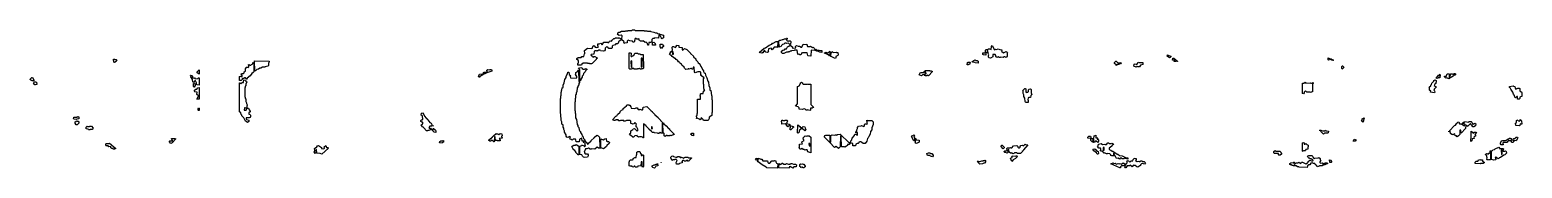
# Model space of a CAD drawing. Header units: millimetres. Extents: x 0 to 14907, y 0 to 722.
# Drawn here: x 7438 to 14907, y 0 to 691 of the extents above; entities that cross this region are included whole.
import ezdxf

# ---------------------------------------------------------------- set-up
doc = ezdxf.new("R2010")
doc.units = ezdxf.units.MM
doc.layers.add('K', color=7, linetype='Continuous')

msp = doc.modelspace()

# ---------------------------------------------------------------- linework, layer by layer
at = {"layer": 'K'}
for points in [[(10175.2, 547.5), (10182, 553.8), (10197.2, 553.8), (10201, 557.4), (10211.4, 558.3), (10213.3, 570.7), (10215.2, 572.5), (10213.3, 588.6), (10229.6, 600.2), (10246.7, 598.4), (10248.6, 600.2), (10254.3, 600.2), (10255.2, 606.4), (10260.1, 612.8), (10264.9, 610), (10267.8, 605.6), (10271.6, 605.6), (10273.5, 603.8), (10282.9, 605.6), (10283.8, 608.1), (10280, 609.9), (10281, 621.7), (10286.7, 621.7), (10296.3, 625.3), (10302, 616.4), (10311.5, 630.6), (10328.7, 630.6), (10330.6, 628.8), (10336.2, 628.8), (10340, 634.1), (10343.9, 636), (10349.6, 634.2), (10352.4, 640.4), (10360, 645.7), (10361, 648.4), (10364.8, 648.4), (10368.6, 652), (10378.2, 652), (10382, 650.2), (10383.9, 652), (10387.7, 652), (10394.5, 647.5), (10395.4, 644.9), (10401, 644.9), (10401.9, 661.7), (10397.2, 664.3), (10387.7, 662.5), (10379, 668.9), (10381, 670.7), (10381, 676.1), (10385.8, 680.6), (10391.5, 680.6), (10399.1, 684.2), (10418.2, 684.2), (10420.1, 685.9), (10431.5, 685.9), (10433.4, 687.7), (10450.5, 687.7), (10452.4, 691.3), (10465.9, 691.3), (10467.8, 687.7), (10511.6, 687.7), (10513.5, 685.9), (10526.8, 685.9), (10528.7, 684.2), (10543.9, 684.2), (10545.9, 682.4), (10561.1, 680.6), (10568.7, 677), (10578.3, 677), (10580.2, 673.4), (10590.7, 670.7), (10586.9, 665.3), (10584.9, 649.1), (10566.8, 651.8), (10563, 648.2), (10555.4, 648.2), (10553.5, 644.7), (10550.7, 643.8), (10550.7, 631.3), (10543.9, 628.6), (10535.4, 627.7), (10534.5, 614.3), (10531.4, 615.2), (10529.5, 622.4), (10522.9, 630.4), (10517.2, 628.6), (10507.7, 635.7), (10505.9, 634), (10492.4, 634), (10491.4, 638.5), (10487.6, 640.2), (10486.7, 648), (10484.9, 644.7), (10475.3, 644.7), (10473.4, 648.2), (10467.8, 648.2), (10462.1, 630.4), (10456.2, 630.4), (10454.3, 634), (10441, 635.7), (10433.4, 639.3), (10426.9, 634.9), (10427.8, 626.8), (10414.4, 625), (10412.4, 623.1), (10411.4, 627.8), (10413.3, 629.6), (10411.5, 633.1), (10401, 641.1), (10397.3, 641.1), (10391.6, 635.8), (10385, 633.1), (10385, 629.6), (10380.2, 621.5), (10370.6, 621.5), (10366.8, 616.1), (10355.4, 612.5), (10352.6, 609.9), (10352.6, 601), (10349.7, 598.2), (10336.2, 598.2), (10330.5, 605.4), (10324.9, 607.2), (10318.3, 599.2), (10318.3, 592.1), (10313.5, 585.8), (10309.6, 584), (10294.3, 585.7), (10292.4, 589.3), (10284.9, 589.3), (10283, 585.7), (10277.3, 585.7), (10275.3, 583.9), (10273.4, 585.7), (10265.9, 585.7), (10263.1, 583.1), (10261.1, 570.6), (10246.8, 567.9), (10245.9, 565.3), (10253.5, 560), (10258.2, 553.8), (10262, 557.4), (10265.8, 557.4), (10277.3, 552), (10278.3, 549.2), (10272.6, 545.6), (10272.6, 543.8), (10252.5, 523.3), (10248.7, 521.5), (10241, 521.5), (10239.1, 523.2), (10231.5, 523.2), (10229.6, 525), (10206.8, 525), (10200.2, 520.6), (10199.2, 514.3), (10181, 515.2), (10181, 522.5), (10184.8, 526.1), (10184.8, 538.5), (10175.2, 543.8), (10175.2, 547.5)], [(10561.1, 630.6), (10567.8, 622.5), (10569.8, 615.2), (10554.3, 615.2), (10554.3, 627.9), (10561.1, 630.6)], [(10590.5, 667.1), (10591.5, 669.9), (10609.7, 665.4), (10609.7, 651), (10603, 648.3), (10601, 644.5), (10600, 649.2), (10590.5, 667.1)], [(10605.9, 615.4), (10609.7, 613.6), (10609.7, 608.1), (10602.1, 602.7), (10599.2, 598.2), (10592.4, 606.3), (10592.4, 619), (10604.9, 619.9), (10605.9, 615.4)], [(10779, 274.3), (10779, 344), (10794.3, 344), (10794.3, 358.1), (10792.4, 359.9), (10792.4, 363.6), (10794.3, 365.4), (10794.3, 370.7), (10797.2, 373.4), (10808.6, 373.4), (10809.5, 385), (10817, 390.3), (10813.3, 392), (10813.3, 395.6), (10811.4, 397.4), (10811.4, 418.8), (10809.5, 420.6), (10809.5, 445.7), (10813.3, 451), (10801.9, 459.9), (10801, 462.5), (10796.2, 463.4), (10796.2, 479.5), (10793.4, 482.2), (10782, 482.2), (10768.6, 476.8), (10763.8, 481.3), (10762.9, 505.4), (10758.3, 504.5), (10757.3, 494.7), (10753.4, 494.7), (10749.6, 498.2), (10745.8, 498.2), (10738.2, 494.7), (10736.3, 496.5), (10732.5, 496.5), (10730.6, 494.7), (10721, 492.9), (10714.3, 499.2), (10712.4, 504.5), (10701, 515.3), (10699.1, 520.6), (10689.5, 526), (10687.6, 531.3), (10684.8, 532.2), (10679.1, 539.3), (10672.4, 543.8), (10669.6, 548.2), (10665.8, 548.2), (10653.4, 558.1), (10648.6, 564.3), (10644.8, 564.3), (10640, 568.9), (10643.8, 576), (10643.8, 581.4), (10652.4, 585.9), (10655.2, 590.3), (10653.3, 604.6), (10656.3, 607.4), (10660.1, 607.4), (10669.6, 603.8), (10674.3, 610), (10675.3, 614.5), (10686.9, 612.7), (10686.9, 605.6), (10702.1, 603.8), (10703.1, 592.1), (10705.8, 589.6), (10715.3, 598.5), (10726.8, 593.1), (10745, 574.3), (10745, 572.5), (10760.2, 560), (10760.2, 556.4), (10771.6, 545.7), (10771.6, 542.1), (10781.1, 531.4), (10783, 526.1), (10788.7, 522.5), (10792.6, 517.1), (10796.4, 508.2), (10802.1, 501.1), (10804, 493.9), (10809.7, 486.8), (10809.7, 483.2), (10813.5, 476.1), (10817.3, 474.3), (10819.2, 465.3), (10826.9, 451.1), (10830.7, 435), (10834.5, 429.6), (10836.4, 413.5), (10842.1, 401), (10842.1, 390.4), (10845.9, 388.6), (10849.7, 363.6), (10851.6, 361.8), (10851.6, 343.9), (10853.5, 342.1), (10853.5, 277.8), (10851.6, 276), (10851.6, 263.5), (10838.3, 254.5), (10838.3, 247.4), (10833.5, 237.5), (10809.6, 238.4), (10807.6, 243.8), (10799.1, 251.8), (10796.4, 249.2), (10796.4, 243.8), (10793.4, 241.1), (10789.6, 244.7), (10776.2, 250.1), (10775.2, 261.8), (10777.1, 263.6), (10777.1, 272.5), (10779, 274.3)], [(11119.1, 602), (11138.1, 614.5), (11151.5, 619.9), (11155.3, 625.2), (11159.1, 625.2), (11172.5, 632.4), (11181.2, 633.3), (11180.2, 603.5), (11178.2, 605.4), (11163, 605.4), (11153.4, 591), (11147.7, 600), (11134.5, 596.5), (11133.5, 585), (11135.5, 581.3), (11130.6, 578.6), (11121, 580.4), (11115.3, 587.5), (11113.5, 587.5), (11108.8, 581.3), (11107.8, 576.8), (11103.9, 576.8), (11102, 575), (11087.5, 577.7), (11113.4, 600.2), (11119.1, 602)], [(11191.5, 639.5), (11197.2, 639.5), (11204.8, 643.1), (11208.6, 643.1), (11214.4, 646.7), (11223.8, 646.7), (11225.8, 650.2), (11227.8, 650.2), (11228.8, 647.4), (11225, 640.3), (11229.7, 635.9), (11235.3, 634.2), (11237.2, 635.9), (11243, 635.9), (11245.9, 633.2), (11245, 617.9), (11241, 617.9), (11237.2, 623.3), (11233.4, 625), (11225.8, 623.2), (11223.9, 625), (11216.3, 625), (11212.5, 619.7), (11204.9, 617.9), (11200.2, 613.5), (11197.3, 607.1), (11191.6, 608.9), (11187.6, 605.3), (11186.7, 636.8), (11191.5, 639.5)], [(11303.9, 578.5), (11296.3, 566.1), (11292.5, 566.1), (11286.8, 569.7), (11281, 567.9), (11279.1, 589.3), (11265.9, 589.3), (11264, 587.5), (11250.6, 585.7), (11248.7, 584), (11243, 584), (11241.1, 582.2), (11235.4, 582.2), (11233.5, 580.4), (11225.8, 580.4), (11212.5, 573.2), (11204.8, 573.2), (11200, 577.8), (11200, 585), (11206.7, 589.5), (11214.3, 591.3), (11218.1, 596.7), (11225.8, 596.7), (11230.5, 606.5), (11237.2, 609.1), (11242.9, 614.5), (11257.4, 604.6), (11255.4, 602.8), (11256.4, 598.5), (11258.2, 600.2), (11271.4, 602), (11270.5, 608.2), (11275.3, 612.7), (11283, 609.2), (11290.6, 609.2), (11298.2, 605.6), (11301.9, 605.6), (11307.7, 619.9), (11324.8, 618.1), (11326.8, 620), (11330.7, 607.4), (11343.9, 607.4), (11345.8, 609.2), (11355.3, 603.8), (11359.2, 605.6), (11365.9, 597.5), (11368.7, 589.5), (11371.4, 590.4), (11372.4, 595.1), (11374.5, 591.3), (11384, 589.5), (11385.8, 587.8), (11387.7, 589.5), (11402.1, 588.6), (11401.1, 578.5), (11399.1, 580.4), (11391.5, 580.4), (11382, 584), (11376.3, 584), (11368.6, 587.5), (11347.8, 589.3), (11346.9, 559.8), (11334.3, 560.7), (11331.4, 563.5), (11328.6, 576.8), (11305.8, 576.8), (11303.9, 578.5)], [(12239.1, 551.8), (12236.2, 554.5), (12236.2, 563.5), (12238.1, 567.1), (12234.3, 572.4), (12233.3, 587.5), (12228.8, 586.7), (12228.8, 577.7), (12223.1, 575.9), (12222.1, 564.3), (12210.5, 566.1), (12207.6, 568.8), (12207.6, 576.1), (12216.3, 577), (12221, 579.7), (12221, 590.4), (12223.9, 593.1), (12231.5, 593.1), (12235.3, 596.7), (12241.1, 596.7), (12248.6, 593.1), (12251.4, 608.2), (12254.4, 612.8), (12265.9, 591.3), (12271.5, 594.9), (12275.3, 593.1), (12284.9, 596.7), (12292.5, 593.1), (12302.1, 591.3), (12303.1, 588.5), (12301.2, 585), (12311.5, 577), (12324.9, 582.4), (12329.7, 579.7), (12331.7, 576), (12329.7, 574.2), (12329.7, 559.9), (12324.9, 553.6), (12317.2, 557.2), (12313.5, 557.2), (12309.7, 553.6), (12296.3, 555.4), (12294.4, 553.6), (12288.6, 553.6), (12284.8, 557.2), (12277.2, 553.6), (12272.4, 559.9), (12272.4, 563.5), (12269.6, 567.9), (12258.3, 567.9), (12257.3, 556.3), (12246.8, 550), (12239.1, 551.8)], [(7859.1, 529.5), (7857.1, 544), (7862, 544.9), (7863.9, 543.1), (7869.7, 543.1), (7872.6, 540.3), (7870.7, 533.1), (7862, 528.6), (7859.1, 529.5)], [(8492.5, 459.2), (8494.4, 457.4), (8498.2, 457.4), (8501, 460), (8501, 463.5), (8495.2, 470.7), (8500.1, 473.4), (8507.7, 473.4), (8510.5, 476.1), (8510.5, 481.4), (8518.1, 485), (8518.1, 497.5), (8520, 499.3), (8520, 504.7), (8526.8, 505.6), (8528.7, 503.8), (8533.3, 506.4), (8533.3, 513.5), (8531.4, 517.2), (8536.3, 518.1), (8540.1, 514.5), (8543.9, 514.5), (8547.7, 518.1), (8554.3, 520.7), (8554.3, 524.2), (8552.4, 526), (8553.4, 528.9), (8558.3, 524.3), (8558.3, 481.4), (8556.4, 477.7), (8548.7, 472.4), (8541.1, 461.7), (8525.9, 449.2), (8523, 444.7), (8520, 445.6), (8517.2, 451.8), (8511.6, 451.8), (8509.7, 448.2), (8501.2, 447.4), (8501.2, 443.8), (8496.3, 437.5), (8487.6, 438.4), (8487.6, 458.2), (8492.5, 459.2)], [(8562.9, 535.9), (8636.4, 535), (8634.5, 526), (8632.6, 524.2), (8632.6, 513.5), (8629.7, 509), (8616.3, 507.2), (8614.4, 505.4), (8603, 505.4), (8593.5, 500), (8589.7, 500), (8582, 494.7), (8574.4, 492.9), (8566.8, 485.7), (8563.8, 486.7), (8562.9, 535.9)], [(10450.5, 557.4), (10452.4, 560.9), (10456.3, 560.9), (10461, 563.6), (10465.7, 575.2), (10481.1, 575.2), (10483, 571.7), (10492.5, 571.7), (10494.4, 568.1), (10507.8, 568.1), (10508.8, 499.2), (10505.9, 496.5), (10500.1, 496.5), (10498.2, 494.7), (10494.4, 494.7), (10488.7, 498.2), (10486.8, 496.5), (10479.2, 496.5), (10477.3, 494.7), (10462, 494.7), (10455.3, 499.2), (10454.4, 501.7), (10450.6, 496.5), (10446.8, 494.7), (10440.1, 495.6), (10438.1, 497.4), (10438.1, 576.1), (10443, 577), (10447.8, 574.3), (10447.8, 565.3), (10445.9, 563.5), (10446.9, 557.4), (10450.5, 557.4)], [(10445.9, 534.9), (10446.9, 505.6), (10451.4, 506.5), (10450.5, 535.7), (10445.9, 534.9)], [(10501.9, 550), (10497.3, 549.2), (10498.3, 505.6), (10502.9, 506.5), (10501.9, 550)], [(10654.5, 568.1), (10659, 569), (10658.1, 582.2), (10653.5, 581.3), (10654.5, 568.1)], [(11420.1, 573.2), (11413.1, 574.2), (11423.9, 580.6), (11431.5, 575.3), (11441.1, 584.3), (11442.1, 561.6), (11440, 561.6), (11437.2, 566.1), (11433.4, 566.1), (11420.1, 573.2)], [(11452.4, 580.6), (11454.4, 582.4), (11458.2, 578.8), (11473.5, 580.6), (11475.4, 578.8), (11482.1, 577.9), (11484, 567.1), (11482.1, 563.4), (11472.6, 558.1), (11472.6, 552.8), (11469.7, 548.2), (11464.8, 549.1), (11452.4, 557.2), (11447.6, 558.1), (11448.6, 580.6), (11452.4, 580.6)], [(12131.4, 527.9), (12134.3, 530.6), (12145, 529.7), (12140.2, 517.9), (12136.3, 517.9), (12134.4, 516.1), (12129.5, 517), (12131.4, 527.9)], [(12168.6, 528.6), (12155.3, 530.4), (12154.3, 533.2), (12168.7, 541.3), (12172.5, 537.7), (12180.1, 537.7), (12185, 535), (12184, 525), (12169.6, 525.9), (12168.6, 528.6)], [(12866.7, 522.4), (12866.7, 527.9), (12873.4, 534.2), (12875.4, 534.2), (12883, 527), (12892.5, 527), (12896.3, 528.8), (12899.3, 526), (12896.3, 521.5), (12892.5, 521.5), (12888.7, 517.9), (12883, 517.9), (12875.3, 512.5), (12874.3, 517), (12866.7, 522.4)], [(12964.8, 519.8), (12970.6, 521.7), (12978.2, 518.1), (12985.8, 530.6), (12987.8, 528.8), (13007.8, 527.9), (13007.8, 518.8), (12997.3, 514.3), (12991.6, 507.2), (12983.9, 507.2), (12980.1, 508.9), (12974.4, 505.4), (12963.8, 509.9), (12964.8, 519.8)], [(13129.5, 559.9), (13132.4, 566.3), (13138.2, 562.7), (13148.8, 560), (13148.8, 556.3), (13145.9, 553.6), (13142, 551.8), (13129.5, 559.9)], [(13165.7, 533.1), (13166.7, 539.3), (13156.2, 540.2), (13159.1, 550.2), (13163, 550.2), (13173.5, 542.1), (13173.5, 533.1), (13165.7, 533.1)], [(13179, 533.1), (13179, 536.8), (13180.2, 537.8), (13181.2, 533.1), (13179, 533.1)], [(13945.8, 542.9), (13938.2, 539.3), (13935.2, 542), (13935.2, 551.1), (13936.3, 552), (13942, 548.4), (13951.6, 546.7), (13955.4, 543.1), (13962.2, 540.3), (13959.2, 537.5), (13945.8, 542.9)], [(7442.9, 439.3), (7438, 443.9), (7448.6, 453.8), (7450.6, 453.8), (7457.3, 442.1), (7457.3, 436.6), (7449.6, 436.6), (7442.9, 439.3)], [(8244.1, 463.5), (8242.9, 462.4), (8242.9, 464.6), (8244.1, 463.5)], [(8272.4, 426), (8267.7, 435.7), (8263.9, 435.7), (8256.3, 428.6), (8253.3, 431.3), (8251.4, 443.8), (8243.8, 456.4), (8244.8, 462.7), (8248.7, 462.7), (8251.6, 460), (8251.6, 456.3), (8249.7, 454.6), (8250.6, 452), (8262.1, 452), (8265.9, 446.7), (8279.1, 448.4), (8282.9, 452), (8285.9, 451.1), (8285.9, 415.2), (8275.3, 416.1), (8272.4, 418.8), (8272.4, 426)], [(8276.2, 476), (8276.2, 481.4), (8285, 491.5), (8285.9, 470.5), (8276.2, 476)], [(9683.8, 458.1), (9688.6, 469.9), (9707.6, 471.6), (9708.6, 477.9), (9711.5, 480.6), (9726.7, 480.6), (9727.6, 484.9), (9725.7, 486.7), (9725.7, 490.4), (9730.6, 493.1), (9740.1, 491.3), (9742, 493.1), (9747.8, 493.1), (9750.7, 490.3), (9749.7, 484), (9724.9, 476.8), (9715.4, 471.5), (9711.6, 471.5), (9703.9, 464.3), (9700.1, 464.3), (9689.7, 456.3), (9688.7, 453.5), (9683.8, 458.1)], [(10213.3, 134.9), (10201.9, 134.9), (10201, 150), (10191.6, 146.5), (10188.8, 143.8), (10187.8, 132.2), (10172.4, 132.2), (10171.4, 142), (10168.6, 144.7), (10157.3, 144.7), (10151.5, 139.3), (10147.7, 142.9), (10141.9, 144.7), (10140.9, 147.5), (10144.7, 154.6), (10140.1, 158.9), (10136.3, 155.4), (10132.5, 155.4), (10130.6, 153.6), (10125.8, 154.5), (10121.9, 159.9), (10121.9, 167.1), (10114.3, 179.6), (10114.3, 186.7), (10110.5, 193.9), (10110.5, 199.2), (10106.7, 204.6), (10106.7, 217), (10102.9, 218.8), (10101, 222.4), (10101, 231.4), (10097.1, 238.5), (10095.2, 270.6), (10093.3, 272.4), (10093.3, 347.5), (10095.2, 349.3), (10095.2, 361.8), (10097.1, 363.6), (10097.1, 379.6), (10099, 381.4), (10099, 388.6), (10101, 390.4), (10102.9, 401.1), (10106.7, 402.9), (10106.7, 415.3), (10112.4, 426.1), (10116.2, 443.9), (10121.9, 452.8), (10121.9, 460), (10129.5, 470.7), (10131.4, 479.7), (10136.4, 480.6), (10137.3, 468.9), (10145, 461.8), (10143.1, 458.1), (10144, 452), (10172.4, 450.2), (10175.2, 452.9), (10175.2, 458.1), (10169.5, 468.9), (10171.4, 470.7), (10171.4, 477.9), (10181, 485), (10184, 489.7), (10185, 433.2), (10188.8, 431.4), (10188.8, 427.8), (10185, 422.4), (10185, 417.1), (10181.2, 409.9), (10181.2, 406.3), (10177.3, 401), (10175.4, 383.1), (10171.6, 374.2), (10171.6, 368.8), (10169.7, 367), (10169.7, 349.2), (10167.8, 347.4), (10167.8, 331.3), (10165.9, 329.5), (10165.9, 288.6), (10167.8, 286.8), (10167.8, 274.3), (10169.7, 272.5), (10169.7, 251), (10173.5, 243.9), (10177.3, 218.9), (10181.2, 213.6), (10181.2, 208.2), (10185, 202.8), (10186.9, 192.1), (10190.6, 185), (10194.5, 183.2), (10194.5, 177.8), (10200.2, 168.9), (10202.1, 161.8), (10207.8, 154.6), (10209.7, 147.5), (10215.4, 142.1), (10217.3, 135), (10222.1, 128.8), (10226.9, 126.1), (10226.9, 122.5), (10229.6, 119.9), (10234.3, 122.5), (10234.3, 124.3), (10247.6, 136.8), (10247.6, 138.6), (10262.9, 151.1), (10262.9, 152.9), (10275.3, 164.5), (10283, 160.9), (10289.7, 154.6), (10290.7, 103.8), (10295.2, 104.7), (10296.2, 146.7), (10307.7, 141.3), (10315.3, 146.7), (10323, 148.5), (10324, 135), (10326.8, 132.4), (10334.4, 132.4), (10339.3, 127.8), (10337.3, 122.4), (10325.9, 113.5), (10324, 108.1), (10309.6, 96.4), (10298.2, 101.8), (10294.4, 100), (10284.8, 100), (10277.3, 105.4), (10265.8, 94.7), (10248.7, 96.5), (10246.8, 94.7), (10242.9, 94.7), (10233.4, 100), (10225.8, 96.5), (10218.3, 96.5), (10215.4, 86.7), (10211.7, 83.2), (10213.5, 81.4), (10213.5, 76.1), (10218.2, 71.7), (10229.7, 71.7), (10232.6, 67.1), (10232.6, 61.7), (10229.7, 55.4), (10215.3, 52.7), (10208.6, 55.4), (10203.8, 59.9), (10201, 66.1), (10190.5, 68.8), (10190.5, 110), (10197.2, 110.9), (10199.1, 114.5), (10203, 114.5), (10212.6, 110.9), (10214.4, 107.4), (10215.3, 108.2), (10219, 113.5), (10217.1, 115.3), (10217.1, 124.2), (10209.5, 127.8), (10213.3, 134.9)], [(10227, 493.9), (10221.1, 490.2), (10217.3, 481.3), (10209.7, 472.4), (10207.8, 465.3), (10202.1, 459.9), (10202.1, 454.6), (10196.4, 445.6), (10194.5, 436.6), (10190.5, 436.6), (10190.5, 493.8), (10184.7, 495.6), (10189.6, 502), (10201.1, 503.8), (10202.1, 497.5), (10206.8, 494.9), (10214.4, 494.9), (10220.1, 498.5), (10227, 493.9)], [(11898.2, 478.8), (11913.4, 478.8), (11914.3, 483.2), (11921, 487.7), (11940.1, 487.7), (11942, 485.9), (11949.6, 485.9), (11956.5, 483.2), (11936.3, 460.7), (11930.6, 464.3), (11926.8, 460.7), (11921, 460.7), (11916.2, 463.5), (11915.3, 467.9), (11905.9, 466.1), (11900.1, 460.7), (11889.5, 467.1), (11893.4, 476.1), (11898.2, 478.8)], [(11922.9, 480.4), (11918.3, 479.5), (11919.2, 469.9), (11923.8, 470.7), (11922.9, 480.4)], [(14003.8, 497.4), (14003.8, 506.4), (14006.7, 510.9), (14008.7, 510.9), (14012.5, 505.6), (14015.5, 504.6), (14006.8, 494.6), (14003.8, 497.4)], [(14480, 456.4), (14485.7, 460), (14488.7, 464.6), (14490.6, 462.7), (14494.9, 463.5), (14489.4, 465.3), (14494.4, 469.9), (14497.4, 467.1), (14494.5, 451.8), (14486.8, 451.8), (14484.9, 448.2), (14474.1, 449.2), (14480, 452.9), (14480, 456.4)], [(14524.8, 450), (14518.1, 456.4), (14519.1, 459.2), (14527.6, 460), (14529.5, 468.9), (14532.4, 471.7), (14536.3, 471.7), (14538.2, 469.9), (14540.1, 471.7), (14541.2, 470.7), (14541.2, 451.1), (14545, 449.3), (14542, 446.4), (14537.2, 447.4), (14530.6, 451.8), (14524.8, 450)], [(14547.6, 471.7), (14557.3, 471.7), (14559.2, 469.9), (14562.9, 469.9), (14566.7, 473.4), (14570.6, 473.4), (14573.5, 470.7), (14573.5, 467), (14570.6, 464.3), (14566.8, 464.3), (14561.1, 459), (14553.5, 455.4), (14551.6, 451.8), (14546.7, 452.7), (14547.6, 471.7)], [(7457.1, 424.2), (7459, 426.1), (7459, 431.5), (7465.8, 432.4), (7467.8, 430.6), (7471.6, 430.6), (7472.6, 418.8), (7465.8, 416.1), (7462.9, 417), (7457.1, 424.2)], [(8257.1, 422.5), (8260.1, 423.5), (8265, 420.7), (8265, 413.5), (8261.1, 404.5), (8259.1, 404.5), (8257.1, 408.1), (8257.1, 422.5)], [(8281.9, 361.7), (8274.3, 368.8), (8276.2, 379.5), (8263.9, 382.2), (8260.9, 384.9), (8269.6, 394.9), (8273.4, 394.9), (8279.1, 402), (8285, 403.8), (8285.9, 345.6), (8274.2, 345.6), (8281.9, 360), (8281.9, 361.7)], [(8499, 261.7), (8499, 265.3), (8495.2, 268.8), (8493.3, 276), (8487.6, 281.3), (8487.6, 426.1), (8488.7, 427), (8494.4, 423.5), (8502, 430.6), (8503.9, 428.8), (8507.6, 428.8), (8509.5, 441.3), (8517.3, 439.5), (8518.3, 435), (8524, 431.4), (8518.3, 420.6), (8518.3, 411.7), (8516.4, 409.9), (8516.4, 402.8), (8514.5, 401), (8514.5, 356.4), (8516.4, 354.6), (8516.4, 347.5), (8518.3, 345.7), (8518.3, 333.2), (8522.1, 326), (8522.1, 322.5), (8525.9, 317.1), (8525.9, 313.5), (8524, 311.7), (8524, 300.9), (8517.2, 300), (8515.3, 301.8), (8511.6, 301.8), (8510.7, 290.4), (8521, 289.5), (8523.8, 297.5), (8526.7, 300.2), (8532.6, 300.2), (8535.4, 292.1), (8541.2, 285), (8541.2, 281.3), (8533.5, 276), (8533.5, 269), (8540.1, 268.1), (8543.1, 265.4), (8543.1, 258.1), (8540.2, 253.6), (8536.3, 251.8), (8520.2, 250.9), (8520.2, 245.7), (8523, 243.1), (8533.5, 240.4), (8533.5, 233.1), (8526.8, 228.6), (8518.1, 234.9), (8508.6, 251), (8499, 261.7)], [(11307.8, 294.7), (11305.8, 292.9), (11288.6, 294.7), (11287.6, 301), (11282.9, 307.2), (11270.4, 309.9), (11280, 320.7), (11280, 408.2), (11284.8, 409.2), (11287.6, 411.8), (11295.2, 422.5), (11295.2, 426.1), (11300.1, 430.6), (11305, 426.1), (11305, 422.5), (11307.8, 419.9), (11330.6, 419.9), (11332.5, 418.1), (11334.3, 419.9), (11346.9, 419), (11346.9, 318.9), (11362.2, 302.7), (11355.4, 301.8), (11353.5, 300), (11345.9, 300), (11345, 290.3), (11342, 287.5), (11330.6, 291.1), (11328.7, 289.3), (11322.9, 289.3), (11317.2, 296.4), (11307.8, 294.7)], [(12419.1, 333.1), (12417.1, 349.2), (12413.3, 358.1), (12413.3, 367.1), (12409.5, 372.4), (12409.5, 384.9), (12407.6, 388.5), (12418.2, 398.4), (12420.1, 398.4), (12423.1, 395.7), (12423.1, 379.7), (12425.8, 378.8), (12427.7, 380.6), (12433.4, 380.6), (12436.2, 383.2), (12436.2, 392.1), (12439.1, 394.9), (12446.8, 396.7), (12449.7, 393.9), (12449.7, 376), (12453.6, 368.9), (12447.8, 363.5), (12446.9, 353.6), (12437.3, 353.6), (12434.5, 351), (12432.6, 342.1), (12434.5, 340.4), (12434.5, 327.7), (12424.8, 327.7), (12421, 329.5), (12419.1, 333.1)], [(13807.6, 372.4), (13807.6, 424.3), (13814.3, 425.2), (13820.1, 430.6), (13824, 425.2), (13846.8, 427), (13848.7, 425.2), (13852.5, 425.2), (13860.2, 428.8), (13861.2, 422.4), (13857.3, 420.6), (13857.3, 381.3), (13850.6, 380.4), (13848.7, 378.6), (13846.7, 380.4), (13829.6, 380.4), (13822, 385.7), (13815.4, 379.5), (13815.4, 376), (13812.5, 371.4), (13807.6, 372.4)], [(14443.8, 390.3), (14443.8, 397.4), (14441.9, 401), (14443.8, 402.9), (14443.8, 406.4), (14449.5, 411.8), (14449.5, 415.4), (14453.3, 418.9), (14455.3, 424.3), (14464.8, 435), (14464.8, 438.6), (14471.5, 441.3), (14476.4, 438.6), (14476.4, 429.5), (14474.5, 427.8), (14474.5, 422.4), (14470.6, 420.6), (14466.9, 413.6), (14476.4, 406.4), (14476.4, 404.5), (14466.9, 395.6), (14466.9, 392), (14465, 390.3), (14468.8, 386.8), (14470.7, 379.6), (14467.8, 376.8), (14447.6, 379.5), (14449.5, 384.9), (14443.8, 390.3)], [(14881.1, 358.9), (14873.4, 351.8), (14870.5, 354.5), (14868.6, 363.5), (14862.9, 370.6), (14861, 379.6), (14849.5, 395.6), (14847.6, 400.9), (14843.8, 402.7), (14842.8, 407.4), (14862, 411), (14864, 409.2), (14870.7, 408.3), (14872.6, 399.3), (14875.4, 394.9), (14884.8, 400.2), (14892.5, 400.2), (14895.4, 397.5), (14895.4, 386.8), (14906.9, 377.8), (14905, 376), (14905, 358.1), (14898.2, 357.2), (14895.4, 354.5), (14895.4, 347.4), (14892.5, 344.7), (14883.8, 345.6), (14883.8, 358.1), (14881.1, 358.9)], [(8280, 297.5), (8282.9, 302.1), (8285.9, 299.3), (8285.9, 288.4), (8282, 288.4), (8280, 290.3), (8280, 297.5)], [(10458.1, 196.6), (10463.9, 198.5), (10477.2, 184.2), (10481.9, 192.1), (10476.2, 204.5), (10472.4, 206.3), (10472.4, 217.1), (10474.3, 220.6), (10468.6, 224.2), (10465.8, 228.5), (10460.2, 221.5), (10454.4, 219.7), (10452.4, 221.5), (10445.7, 222.4), (10445.7, 234.9), (10442.9, 237.5), (10423.9, 237.5), (10414.4, 233.9), (10410.5, 237.5), (10393.5, 237.5), (10391.6, 235.7), (10385.8, 235.7), (10382, 241.1), (10370.6, 241.1), (10368.7, 237.5), (10359.1, 237.5), (10357.2, 241.1), (10354.2, 242), (10370.5, 259.1), (10375.3, 261.8), (10379.1, 268.9), (10392.4, 279.6), (10392.4, 283.2), (10399.1, 289.5), (10407.6, 293.9), (10407.6, 297.5), (10424.8, 311.8), (10425.7, 316.3), (10435.4, 316.3), (10437.3, 314.5), (10441.1, 314.5), (10445.9, 306.4), (10446.9, 300.2), (10465.8, 298.4), (10473.4, 302), (10477.3, 302), (10483, 293.1), (10490.5, 293.1), (10492.5, 294.9), (10500.1, 291.3), (10503.9, 291.3), (10506.7, 293.9), (10507.6, 305.6), (10526.8, 307.4), (10547.8, 285.9), (10552.6, 283.2), (10552.6, 281.4), (10565.9, 268.9), (10565.9, 267.1), (10581.2, 254.6), (10581.2, 252.9), (10594.5, 240.4), (10594.5, 238.6), (10606.8, 227), (10609.7, 226.1), (10611.6, 220.7), (10623, 211.8), (10634.4, 197.5), (10640.2, 195.7), (10640.2, 193.9), (10665.1, 168.8), (10660.2, 167.9), (10658.3, 164.3), (10652.5, 164.3), (10646.8, 160.7), (10644.8, 162.5), (10641.1, 162.5), (10639.2, 160.7), (10629.6, 160.7), (10627.7, 162.5), (10623.9, 162.5), (10618.2, 158.9), (10613.3, 161.7), (10613.3, 172.4), (10610.5, 175), (10597.2, 175), (10593.4, 178.6), (10585.8, 173.2), (10582, 173.2), (10580.1, 175), (10564.8, 176.8), (10562.9, 178.6), (10553.4, 178.6), (10549.6, 184), (10547.7, 184), (10537.1, 193.8), (10537.1, 195.6), (10521.9, 209.9), (10521.9, 211.7), (10509.7, 221.4), (10508.8, 150.9), (10506.7, 150.9), (10503.8, 155.4), (10500.1, 157.2), (10488.7, 157.2), (10484.9, 155.4), (10478.1, 159.9), (10477.2, 162.5), (10465.9, 160.7), (10460.1, 155.4), (10456.3, 155.4), (10443.8, 165.2), (10440, 170.7), (10445.7, 176.1), (10445.7, 186.8), (10456.2, 193.1), (10458.1, 196.6)], [(7658.1, 255.6), (7675.3, 255.6), (7677.2, 257.4), (7681.1, 257.4), (7684, 254.6), (7683, 246.5), (7673.5, 244.7), (7671.6, 242.9), (7660.1, 244.7), (7657.1, 247.4), (7658.1, 255.6)], [(7664.8, 231.4), (7673.5, 236), (7675.4, 234.2), (7679.2, 234.2), (7684, 229.6), (7684, 224.2), (7676.4, 218.8), (7675.4, 216.1), (7670.5, 217), (7664.8, 224.2), (7664.8, 231.4)], [(9409.5, 201), (9409.5, 202.8), (9403.8, 206.3), (9396.1, 217.1), (9402.9, 219.9), (9405.7, 224.3), (9405.7, 227.8), (9402.9, 230.4), (9399.1, 230.4), (9394.3, 233.1), (9394.3, 238.6), (9397.2, 241.3), (9401, 241.3), (9405.7, 243.9), (9403.8, 261.7), (9399.1, 262.5), (9396.2, 265.3), (9398.1, 274.3), (9403, 277), (9409.7, 268.9), (9413.5, 260), (9422.1, 250.2), (9425, 249.3), (9425, 245.7), (9430.6, 242.2), (9440.2, 227.9), (9445.9, 224.3), (9449.7, 218.9), (9449.7, 209.9), (9439.2, 209), (9434.5, 202.8), (9437.3, 200.2), (9443, 200.2), (9446.8, 194.9), (9449.7, 194), (9449.7, 192), (9446.7, 191.1), (9444.8, 192.9), (9435.4, 187.5), (9429.7, 187.5), (9427.8, 185.7), (9422.9, 186.6), (9409.5, 201)], [(10607.6, 177.9), (10606.7, 225), (10602.1, 224.2), (10603.1, 177), (10607.6, 177.9)], [(10775.5, 249.2), (10774.3, 248.1), (10774.3, 250.4), (10775.5, 249.2)], [(11201, 239.5), (11204.9, 239.5), (11206.8, 237.7), (11216.3, 237.7), (11218.2, 239.5), (11227.8, 239.5), (11230.7, 236.8), (11225, 222.5), (11239.2, 219.9), (11244, 217.2), (11244, 215.3), (11239.2, 210.8), (11231.5, 207.1), (11222.9, 218.8), (11218.2, 221.5), (11201.9, 220.6), (11201.9, 229.5), (11200, 231.3), (11201, 239.5)], [(11473.5, 166.3), (11475.4, 164.5), (11481, 168.1), (11494.4, 169.9), (11538.2, 127), (11540.1, 127), (11546.7, 133.2), (11546.7, 136.8), (11552.4, 142.1), (11554.3, 149.3), (11565.7, 163.6), (11565.7, 167.1), (11568.6, 169.9), (11572.5, 169.9), (11576.3, 166.3), (11581, 165.4), (11581, 177.7), (11574.4, 178.6), (11572.4, 176.7), (11571.4, 179.6), (11577.1, 186.8), (11577.1, 192.1), (11581, 197.5), (11581, 202.8), (11585.8, 209.2), (11599.1, 210.9), (11601, 212.7), (11612.4, 207.4), (11615.2, 211.8), (11615.2, 218.9), (11618.2, 221.7), (11622, 221.7), (11623.9, 219.9), (11630.4, 220.7), (11628.6, 224.2), (11628.6, 233.1), (11626.7, 234.9), (11627.7, 239.6), (11629.7, 237.7), (11652.5, 237.7), (11659.2, 231.4), (11659.2, 218.9), (11651.6, 201), (11651.6, 192.1), (11645.9, 183.1), (11644, 170.6), (11636.4, 158.1), (11634.5, 151), (11630.7, 147.4), (11626.9, 134.9), (11618.2, 123.2), (11608.6, 123.2), (11601.9, 127.7), (11599.1, 132.2), (11591.6, 132.2), (11586.9, 129.5), (11586.9, 126), (11583.9, 123.2), (11578.2, 123.2), (11571.6, 120.6), (11570.7, 110.7), (11557.2, 110.7), (11556.2, 122.4), (11549.6, 125), (11544, 125), (11538.2, 117.9), (11530.7, 117.9), (11529.7, 113.5), (11524.9, 109), (11517.2, 105.4), (11515.3, 107.2), (11500, 107.2), (11499, 159.9), (11494.5, 160.7), (11493.5, 106.3), (11484.9, 98.2), (11473.4, 108.9), (11465.8, 103.6), (11441.8, 127.9), (11447.6, 129.7), (11447.6, 161.8), (11450.5, 164.5), (11454.4, 166.3), (11467.7, 164.5), (11469.6, 166.3), (11473.5, 166.3)], [(14102.8, 234.9), (14106.7, 240.3), (14106.7, 245.7), (14115.4, 252.1), (14116.4, 249.2), (14112.6, 240.3), (14112.6, 234.9), (14110.7, 233.1), (14110.7, 229.4), (14102.8, 234.9)], [(14561.1, 166.1), (14559.1, 167.9), (14555.3, 167.9), (14547.6, 173.3), (14546.7, 184.9), (14542.8, 186.7), (14568.6, 212.7), (14573.4, 215.4), (14576.2, 219.9), (14579, 220.7), (14579, 224.3), (14582.9, 226.1), (14585.8, 230.6), (14590.7, 231.5), (14593.5, 220), (14595.3, 221.7), (14603, 221.7), (14609.7, 217.2), (14614.4, 211), (14622.8, 217.1), (14614.4, 221.5), (14610.5, 221.5), (14609.5, 226), (14612.4, 230.6), (14618.2, 230.6), (14620.1, 232.4), (14639.1, 230.6), (14641, 232.4), (14652.5, 232.4), (14655.4, 229.6), (14656.4, 221.7), (14660.1, 221.7), (14662, 219.9), (14669.6, 225.3), (14674.5, 220.7), (14672.6, 211.7), (14665.8, 207.2), (14660.1, 207.2), (14654.3, 214.3), (14651.5, 215.2), (14648.6, 221.5), (14646.8, 221.5), (14639.2, 212.5), (14636.4, 211.7), (14635.4, 208.9), (14629.6, 212.5), (14625.9, 212.5), (14625, 206.3), (14623.1, 204.5), (14623.1, 197.4), (14601, 174.9), (14600, 190.2), (14594.5, 190.2), (14594.5, 168.8), (14587.8, 160.8), (14582, 157.1), (14578.2, 160.7), (14571.4, 161.6), (14570.5, 171.4), (14564.9, 169.7), (14561.1, 166.1)], [(14878.1, 238.6), (14881, 241.3), (14892.5, 234.2), (14895.2, 236.8), (14896.2, 243.2), (14900.2, 237.7), (14903, 236.8), (14905, 220.6), (14900.1, 219.7), (14896.4, 221.4), (14895.4, 213.5), (14892.5, 210.7), (14875.2, 212.5), (14874.3, 224.3), (14878.1, 227.9), (14878.1, 238.6)], [(7721, 196.5), (7718.1, 199.2), (7720, 204.6), (7724.9, 209.2), (7726.8, 207.4), (7736.3, 207.4), (7738.2, 209.2), (7745.9, 209.2), (7754.5, 199.2), (7749.7, 192.9), (7740.1, 192.9), (7738.2, 191.1), (7731.5, 192), (7730.5, 194.7), (7721, 196.5)], [(9455.2, 186.7), (9456.2, 198.5), (9459.2, 197.5), (9460.2, 193.1), (9465.9, 193.1), (9470.7, 186.8), (9469.7, 178.6), (9461, 179.5), (9455.2, 186.7)], [(9457.4, 211.7), (9456.2, 210.6), (9456.2, 212.9), (9457.4, 211.7)], [(9751.5, 139.3), (9743.9, 134), (9740.1, 134), (9735.2, 138.5), (9735.2, 142.2), (9738.1, 143.1), (9751.5, 155.6), (9753.4, 155.6), (9757.2, 160.9), (9759.1, 160.9), (9772.5, 173.5), (9774.4, 171.7), (9780.1, 171.7), (9785.8, 168.1), (9790.5, 170.7), (9791.5, 173.5), (9801.1, 171.6), (9802.1, 161.7), (9798.3, 159.9), (9798.3, 156.4), (9802.1, 152.9), (9802.1, 149.1), (9786.9, 147.4), (9789.7, 143.1), (9792.6, 142.2), (9792.6, 136.6), (9778.2, 135.7), (9776.3, 137.5), (9772.5, 137.5), (9768.6, 135.7), (9767.6, 156.3), (9763.1, 157.2), (9762.1, 131.3), (9760.1, 131.3), (9751.5, 139.3)], [(10549.7, 196.7), (10554.3, 197.5), (10553.3, 207.2), (10548.8, 206.3), (10549.7, 196.7)], [(10753.4, 162.5), (10749.6, 167.9), (10746.6, 168.8), (10747.6, 173.4), (10751.5, 175.2), (10760.2, 174.3), (10760.2, 161.6), (10753.4, 162.5)], [(11261.2, 204.6), (11255.4, 201), (11255.4, 199.2), (11246.8, 191.1), (11243.8, 192), (11243.8, 201.1), (11245.7, 202.9), (11245.7, 208.2), (11248.6, 211), (11258.2, 207.4), (11261.2, 204.6)], [(11318.3, 199.3), (11322.1, 193.9), (11317.3, 185.7), (11303.9, 198.2), (11302, 198.2), (11287.8, 188.5), (11287.8, 179.5), (11283, 175), (11280, 175.9), (11281, 216.4), (11291.6, 208.2), (11294.4, 203.8), (11303.9, 203.8), (11307.7, 207.4), (11316.4, 206.5), (11318.3, 199.3)], [(11287.6, 104.6), (11289.5, 106.4), (11290.5, 119.9), (11304.7, 120.8), (11301, 127.8), (11301, 131.4), (11314.2, 138.6), (11310.5, 143.8), (11308.6, 151.1), (11319.1, 161), (11326.7, 159.2), (11328.6, 160.9), (11338.2, 160.9), (11346.9, 154.6), (11346.9, 75.9), (11331.4, 81.3), (11328.6, 91.1), (11321.1, 91.1), (11317.2, 89.3), (11311.5, 92.9), (11307.7, 92.9), (11302, 98.2), (11296.3, 94.7), (11292.4, 94.7), (11287.6, 104.6)], [(11418.1, 162.7), (11422, 164.5), (11442.1, 165.4), (11442.1, 129.5), (11440.1, 129.5), (11413.3, 156.4), (11418.1, 162.7)], [(11852.4, 160.9), (11858.1, 162.7), (11862, 166.3), (11866.9, 161.7), (11863.1, 156.4), (11865, 152.8), (11865, 136.6), (11862.9, 136.6), (11851.4, 158.2), (11852.4, 160.9)], [(11870.5, 129.6), (11871.5, 150.6), (11871.5, 150.6), (11873.5, 141.3), (11889.7, 140.4), (11889.7, 129.5), (11875.3, 123.2), (11870.5, 124.1), (11868.5, 127.8), (11870.5, 129.6)], [(12738.2, 159.2), (12745.9, 159.2), (12748.8, 156.4), (12747.8, 148.2), (12733.3, 149.1), (12733.3, 154.6), (12738.2, 159.2)], [(12763.8, 145.6), (12758.3, 145.6), (12757.3, 130.3), (12748.6, 138.5), (12748.6, 147.5), (12762.9, 148.4), (12765.7, 161.8), (12772.6, 164.6), (12773.5, 151.1), (12783.2, 151.1), (12779.3, 145.7), (12786.9, 142.2), (12786.9, 135), (12788.8, 133.2), (12783.9, 128.6), (12774.4, 134), (12770.6, 134), (12768.7, 130.4), (12764.9, 128.6), (12759.8, 129.6), (12763.8, 131.4), (12763.8, 145.6)], [(13899.1, 183.1), (13898.1, 185.8), (13893.3, 188.5), (13894.3, 189.5), (13900.1, 189.5), (13907.7, 185.9), (13921, 185.9), (13922.9, 189.6), (13926.8, 185.9), (13937.4, 185), (13936.4, 176.8), (13932.5, 175), (13917.3, 175), (13913.4, 169.6), (13899.1, 183.1)], [(14540, 184.3), (14541.2, 183.2), (14540, 182), (14540, 184.3)], [(14662, 175.3), (14666.7, 177.9), (14667.6, 180.6), (14675.4, 180.6), (14678.3, 177.8), (14670.7, 168.9), (14674.5, 161.7), (14665, 154.6), (14666.9, 147.4), (14656.4, 146.5), (14655.4, 136.7), (14650.5, 133.9), (14649.5, 145.7), (14651.4, 147.5), (14651.4, 183.2), (14652.5, 184.2), (14658.3, 180.6), (14662, 175.3)], [(14808.7, 136), (14810.5, 137.7), (14825.8, 137.7), (14833.4, 144.9), (14837.2, 144.9), (14842.9, 150.2), (14846.8, 150.2), (14851.6, 147.5), (14852.6, 141.3), (14861.9, 141.3), (14862.9, 147.5), (14871.5, 148.4), (14874.3, 151.1), (14875.3, 155.6), (14883, 155.6), (14885.9, 151), (14877.3, 135.7), (14869.7, 137.5), (14867.8, 135.7), (14864, 135.7), (14863, 131.3), (14860.1, 128.6), (14856.2, 128.6), (14850.5, 135.7), (14837.3, 135.7), (14829.7, 128.6), (14825.8, 128.6), (14823.9, 130.3), (14822, 128.6), (14812.5, 128.6), (14809.7, 124.2), (14811.7, 117), (14802, 117), (14796.2, 124.2), (14800, 127.9), (14801.9, 135), (14806.8, 137.8), (14808.7, 136)], [(7848.6, 98.2), (7843.8, 101), (7842.9, 108.9), (7833.4, 107.2), (7829.6, 110.7), (7820, 110.7), (7817.1, 115.3), (7819, 117.1), (7819, 120.7), (7822, 123.4), (7833.4, 123.4), (7837.3, 125.2), (7868.9, 97.4), (7862, 94.7), (7855.3, 95.6), (7854.3, 98.2), (7848.6, 98.2)], [(8154.2, 136.8), (8148.6, 143.8), (8147.6, 148.4), (8163, 148.4), (8167.9, 145.7), (8149.7, 126.8), (8143.9, 123.2), (8135.2, 133.2), (8138.2, 135.9), (8154.2, 136.8)], [(8873.3, 92.9), (8868.8, 92), (8868.8, 74.2), (8865.8, 73.2), (8860.9, 81.4), (8864.8, 88.5), (8862.8, 97.5), (8874.3, 106.4), (8877.2, 110.9), (8883, 112.7), (8897.3, 102.9), (8898.3, 98.4), (8909.6, 96.7), (8912.4, 99.3), (8910.5, 106.4), (8919.2, 112.8), (8923, 103.8), (8928.7, 103.8), (8933.6, 99.2), (8900.1, 69.7), (8890.6, 73.2), (8874.3, 74.1), (8873.3, 92.9)], [(9489.5, 133.2), (9494.4, 135.9), (9503.9, 135.9), (9505.8, 137.7), (9510.8, 136.8), (9508.8, 134.9), (9508.8, 129.5), (9504, 128.6), (9502.1, 125), (9487.6, 125.9), (9489.5, 133.2)], [(10181, 68.8), (10171.4, 77.8), (10171.4, 81.3), (10165.7, 88.4), (10160, 92), (10156.2, 97.4), (10150.5, 108.2), (10151.5, 110.9), (10155.3, 110.9), (10161, 114.5), (10166.7, 114.5), (10172.5, 118.1), (10185, 110), (10185, 67), (10181, 67), (10181, 68.8)], [(10476.2, 79.7), (10481, 82.4), (10490.7, 82.4), (10493.5, 72.5), (10497.3, 70.7), (10498.3, 62.7), (10502.9, 63.6), (10503.8, 68.1), (10508.8, 65.4), (10508.8, 9.9), (10505.9, 5.4), (10502.9, 6.3), (10502.9, 31.3), (10498.3, 32.2), (10496.4, 10.8), (10481.1, 9), (10479.2, 5.4), (10467.7, 5.4), (10465.8, 9), (10462.1, 9), (10460.2, 5.4), (10453.4, 6.3), (10452.4, 9), (10442.9, 9), (10438.1, 11.7), (10438.1, 31.4), (10440, 33.2), (10440, 36.8), (10444.8, 41.3), (10454.3, 41.3), (10457.1, 43.9), (10457.1, 47.5), (10461, 49.3), (10461.9, 52), (10465.8, 53.8), (10473.3, 53.8), (10474.3, 67.1), (10476.2, 68.9), (10476.2, 79.7)], [(11342.9, 111.8), (11341.9, 123.2), (11337.3, 122.4), (11338.3, 111), (11342.9, 111.8)], [(11936.3, 77), (11942, 77), (11945.9, 73.4), (11951.6, 73.4), (11958.3, 65.3), (11958.3, 61.7), (11955.4, 57.2), (11945.8, 59), (11942, 62.5), (11930.5, 62.5), (11927.6, 72.5), (11936.3, 77)], [(12314.5, 104.6), (12314.5, 101), (12309.6, 96.4), (12297.1, 110), (12302, 114.5), (12303.9, 114.5), (12314.5, 104.6)], [(12339.1, 79.5), (12338.1, 92.9), (12333.5, 92), (12333.5, 77.7), (12328.7, 75), (12321, 78.6), (12317.2, 78.6), (12312.3, 83.2), (12317.2, 85.9), (12324.8, 85.9), (12329.5, 88.6), (12327.6, 97.5), (12330.5, 102), (12342, 102), (12345.8, 103.8), (12347.8, 102), (12353.4, 102), (12361, 110.9), (12378.2, 112.7), (12383.1, 108.2), (12383.1, 104.6), (12385.9, 102), (12391.5, 102), (12394.3, 104.6), (12394.3, 108.2), (12397.2, 112.7), (12406.8, 114.5), (12410.6, 111), (12420.1, 119.9), (12422, 118.1), (12432.7, 117.2), (12411.6, 92), (12409.7, 86.7), (12404, 83.1), (12404, 81.3), (12395.4, 73.2), (12382, 73.2), (12378.2, 76.8), (12366.8, 76.8), (12363, 73.3), (12358.2, 72.3), (12351.5, 76.8), (12349.7, 75), (12345.8, 75), (12339.1, 79.5)], [(12759.1, 94.9), (12768.7, 96.7), (12775.4, 92.1), (12775.4, 90.4), (12782.1, 84.1), (12784.9, 83.2), (12786.9, 72.4), (12783.9, 69.7), (12779.1, 70.6), (12777.2, 76), (12763.8, 86.7), (12758.1, 93.9), (12759.1, 94.9)], [(12842.9, 71.5), (12831.6, 73.2), (12829.7, 71.5), (12825.8, 71.5), (12816.3, 76.8), (12814.4, 75), (12806.7, 84), (12799.1, 84), (12796.2, 86.7), (12798.1, 95.6), (12796.2, 99.1), (12787.7, 100), (12780.9, 108.2), (12784.8, 111.8), (12786.7, 119), (12799.2, 123.5), (12806.8, 118.1), (12818.2, 119.9), (12820.1, 118.1), (12825.8, 118.1), (12833.4, 127), (12837.3, 127), (12841.1, 123.4), (12848.6, 123.4), (12852.5, 125.2), (12860.2, 121.6), (12861.2, 118.8), (12853.5, 113.5), (12853.5, 109.9), (12840.2, 99.2), (12840.2, 93.9), (12848.7, 89.5), (12854.4, 84.2), (12858.2, 84.2), (12879.2, 69.9), (12883, 69.9), (12892.5, 62.7), (12905.8, 60.9), (12921.1, 53.8), (12933.5, 51.1), (12932.6, 44.6), (12917.3, 50), (12913.5, 46.5), (12905.8, 46.5), (12900.1, 51.8), (12895.4, 49.2), (12892.5, 44.6), (12884.8, 50), (12877.2, 48.2), (12869.6, 60.7), (12852.5, 60.7), (12847.6, 63.5), (12847.6, 67), (12842.9, 71.5)], [(12809.7, 102.7), (12810.7, 89.5), (12815.2, 90.4), (12814.3, 103.6), (12809.7, 102.7)], [(12866.7, 65.4), (12865.7, 75), (12861.2, 74.2), (12862.1, 64.5), (12866.7, 65.4)], [(13687.6, 67), (13686.7, 73.2), (13667.7, 73.2), (13664.8, 76), (13664.8, 83.2), (13671.5, 87.8), (13675.4, 84.2), (13694.4, 84.2), (13699.2, 79.6), (13699.2, 76.1), (13703.1, 74.3), (13703.1, 70.6), (13696.3, 64.3), (13689.6, 65.2), (13687.6, 67)], [(13807.6, 126.1), (13812.5, 128.8), (13815.4, 126.1), (13816.4, 119.9), (13820.1, 119.9), (13823.9, 123.5), (13829.7, 118.1), (13836.4, 115.4), (13836.4, 106.3), (13834.5, 104.5), (13833.5, 94.7), (13824, 92.9), (13823, 88.5), (13820.1, 85.7), (13812.5, 85.7), (13810.6, 83.9), (13807.6, 84.9), (13807.6, 126.1)], [(14060.9, 134.9), (14065.8, 144.9), (14076.4, 142.2), (14071.6, 134), (14060.9, 134.9)], [(14738.2, 42.8), (14736.3, 41.1), (14732.4, 41.1), (14729.5, 43.8), (14731.4, 52.8), (14729.5, 54.5), (14729.5, 63.5), (14723.8, 67), (14723.8, 68.9), (14728.7, 73.5), (14736.3, 69.9), (14740, 75.2), (14743.9, 75.2), (14746.7, 77.9), (14747.6, 85.9), (14759.1, 87.7), (14761, 91.3), (14768.6, 93.1), (14772.4, 96.6), (14789.7, 105.6), (14797.3, 94.9), (14801, 98.4), (14810.6, 98.4), (14813.6, 95.7), (14809.7, 86.8), (14812.5, 84.2), (14820.1, 84.2), (14823.9, 86), (14826.9, 83.2), (14828.8, 74.2), (14820.2, 66.1), (14814.4, 64.3), (14799.2, 53.6), (14791.6, 51.8), (14789.7, 48.3), (14785.8, 46.4), (14780, 53.6), (14772.6, 55.4), (14775.5, 42), (14765.8, 40.2), (14754.3, 43.8), (14753.3, 83.9), (14748.8, 83.1), (14747.8, 41.1), (14740.1, 41.1), (14738.2, 42.8)], [(14806.7, 91.1), (14802.1, 90.2), (14803.1, 68.1), (14807.6, 69), (14806.7, 91.1)], [(10572.5, 19.9), (10578.1, 19.9), (10580.2, 23.7), (10581.2, 11.7), (10570.6, 9), (10567.8, 2.7), (10564.9, 0), (10555.3, 3.6), (10552.4, 6.3), (10552.4, 11.8), (10562.9, 16.3), (10566.7, 16.3), (10572.5, 19.9)], [(10597.1, 26.7), (10597.1, 28.9), (10598.3, 27.8), (10597.1, 26.7)], [(10692.5, 53.8), (10698.2, 53.8), (10700.1, 55.6), (10707.8, 52), (10709.6, 48.6), (10711.5, 52), (10717.2, 55.6), (10730.6, 55.6), (10734.4, 52), (10748.8, 51.1), (10748.8, 49.2), (10735.4, 36.7), (10734.4, 33.9), (10731.5, 34.9), (10730.5, 37.5), (10724.9, 37.5), (10723, 34), (10713.4, 34), (10711.5, 37.5), (10707.7, 37.5), (10705.8, 39.3), (10701.2, 33.2), (10703.1, 31.4), (10702.1, 26.8), (10688.7, 23.3), (10686.8, 19.7), (10674.3, 20.6), (10672.4, 27.8), (10678.1, 38.5), (10673.4, 42.9), (10665.9, 42.9), (10663.9, 41.1), (10658.2, 41.1), (10652.4, 37.5), (10645.7, 49.2), (10645.7, 54.6), (10650.5, 59.1), (10656.3, 61), (10660.1, 57.4), (10671.6, 55.6), (10673.5, 53.8), (10681, 57.4), (10688.7, 57.4), (10692.5, 53.8)], [(11070.4, 45.7), (11077.3, 50.3), (11078.3, 40.2), (11074.3, 40.2), (11070.4, 45.7)], [(11105.9, 35.9), (11130.7, 35.9), (11131.6, 27.9), (11134.4, 25.2), (11142, 25.2), (11151.5, 35.9), (11162.9, 35.9), (11164.8, 37.7), (11171.6, 36.8), (11171.6, 31.4), (11175.4, 24.3), (11181.2, 20.7), (11180.2, 0), (11125.8, 0.9), (11122.9, 5.4), (11103.9, 16.1), (11083.8, 31.3), (11079.9, 36.8), (11083.8, 38.6), (11084.8, 50.3), (11096.3, 44.9), (11102.1, 44.9), (11105.9, 35.9)], [(11241.1, 19.9), (11242.9, 18.2), (11244.8, 23.4), (11252.5, 23.4), (11260.1, 19.9), (11269.7, 19.9), (11274.5, 17.1), (11273.5, 7.2), (11262.1, 7.2), (11256.3, 0), (11251.4, 2.7), (11250.5, 5.4), (11243, 8.9), (11238.4, 6.4), (11240.2, 4.6), (11239.2, 0), (11186.7, 0.9), (11187.6, 23.5), (11197.2, 18.1), (11202.9, 25.2), (11204.9, 25.2), (11212.5, 19.9), (11220.1, 19.9), (11225.8, 23.5), (11235.4, 19.9), (11241.1, 19.9)], [(11318.3, 10), (11318.3, 6.3), (11314.5, 4.5), (11313.5, 1.8), (11307.7, 1.8), (11305.8, 5.4), (11302.1, 5.4), (11300.1, 1.8), (11297.2, 2.7), (11296.2, 5.4), (11291.4, 8.1), (11291.4, 18.9), (11294.4, 21.7), (11296.3, 19.9), (11305.8, 21.7), (11307.8, 19.9), (11311.6, 19.9), (11318.3, 10)], [(12185.9, 32.4), (12193.4, 32.4), (12202.9, 35.9), (12208.6, 35.9), (12210.5, 37.7), (12216.3, 37.7), (12218.2, 39.5), (12221.2, 38.6), (12221.2, 35), (12223.1, 33.2), (12216.3, 25), (12212.5, 25), (12206.8, 21.5), (12192.4, 20.6), (12182.9, 29.5), (12180.9, 33.2), (12183.9, 36), (12185.9, 32.4)], [(12355.3, 60.9), (12372.4, 59.2), (12374.3, 60.9), (12378.2, 60.9), (12381.2, 58.2), (12370.6, 48.3), (12359.2, 41.1), (12353.4, 33.9), (12346.6, 49.3), (12354.3, 52.9), (12354.3, 56.3), (12352.3, 58.2), (12355.3, 60.9)], [(12884.9, 23.4), (12892.5, 21.7), (12894.4, 23.5), (12902, 19.9), (12909.6, 27), (12918.3, 20.7), (12919.2, 18.1), (12924.8, 18.1), (12925.7, 22.5), (12929.5, 26.1), (12929.5, 33.1), (12927.6, 35), (12930.6, 37.7), (12936.3, 35.9), (12943.9, 30.6), (12949.6, 35.9), (12959.1, 35.9), (12960, 43.9), (12963.8, 45.7), (12964.8, 50.3), (12975.4, 47.5), (12975.4, 43.8), (12971.7, 38.5), (12980.1, 32.4), (12987.7, 34.2), (12989.7, 32.4), (12993.4, 32.4), (12999.1, 35.9), (13003, 35.9), (13006.8, 32.4), (13014.4, 32.4), (13021.2, 26), (13016.3, 19.7), (13006.8, 23.2), (13001.1, 21.5), (12996.4, 17), (12996.4, 13.5), (12993.5, 10.8), (12983.9, 5.4), (12978.2, 7.2), (12970.5, 12.5), (12964.8, 12.5), (12962.9, 14.3), (12960.2, 13.4), (12955.4, 7.1), (12945.8, 14.3), (12942, 10.7), (12930.6, 10.7), (12923, 1.8), (12921, 1.8), (12918.1, 6.4), (12921.9, 13.5), (12919.2, 14.3), (12909.6, 10.7), (12902, 10.7), (12897.3, 6.3), (12897.3, 0.9), (12893.4, 0.9), (12847.5, 20.7), (12860.1, 27), (12863.9, 23.5), (12869.6, 25.2), (12875.4, 19.9), (12884.9, 23.4)], [(13789.6, 7.2), (13782, 7.2), (13776.3, 10.7), (13762.9, 10.7), (13761, 12.5), (13755.3, 12.5), (13751.5, 16.1), (13747.7, 16.1), (13744.8, 18.8), (13744.8, 22.5), (13749.6, 27), (13762.9, 28.8), (13764.8, 30.6), (13767.9, 29.7), (13764, 22.5), (13766.8, 19.9), (13768.6, 19.9), (13776.3, 27), (13785.8, 27), (13789.6, 30.6), (13799.1, 23.5), (13802.9, 30.6), (13806.8, 30.6), (13823.9, 21.7), (13833.4, 27), (13836.2, 29.6), (13836.2, 33.2), (13844.9, 39.5), (13852.5, 35.9), (13860, 35.9), (13860.9, 38.5), (13859.1, 42), (13853.4, 45.6), (13852.4, 48.2), (13850.6, 46.5), (13846.7, 46.5), (13842.9, 50), (13839.1, 50), (13836.2, 52.7), (13832.3, 60), (13839.1, 62.7), (13854.4, 62.7), (13859.2, 58.2), (13861.1, 52.9), (13867.7, 48.5), (13869.6, 50.2), (13886.7, 52), (13888.7, 53.8), (13895.4, 47.5), (13895.4, 40.4), (13899.3, 38.6), (13893.5, 31.3), (13893.5, 27.9), (13898.2, 25.2), (13905.8, 27), (13908.8, 24.3), (13908.8, 13.5), (13905.9, 10.7), (13892.5, 10.7), (13890.6, 9), (13881, 7.2), (13880, 11.7), (13870.5, 18.8), (13869.5, 23.2), (13862, 23.2), (13856.3, 26.8), (13849.7, 24.2), (13844.9, 16.1), (13839.2, 16.1), (13832.6, 11.7), (13831.6, 3.6), (13791.5, 5.4), (13789.6, 7.2)], [(13914.3, 20.7), (13921, 27), (13928.7, 27), (13933.6, 22.4), (13919.2, 16.1), (13914.3, 17), (13914.3, 20.7)], [(13941.9, 41.3), (13947.8, 39.5), (13954.5, 31.4), (13951.6, 28.6), (13944.8, 27.7), (13941.9, 41.3)], [(14692.4, 41.3), (14694.4, 43.1), (14698.2, 41.3), (14707.8, 41.3), (14708.8, 35), (14716.4, 29.6), (14716.4, 26), (14711.6, 23.2), (14698.2, 23.2), (14696.3, 21.5), (14672.4, 22.4), (14672.4, 29.6), (14677.2, 34.2), (14684.8, 34.2), (14687.6, 36.8), (14688.6, 41.3), (14692.4, 41.3)]]:
    msp.add_lwpolyline(points, close=True, dxfattribs=at)

doc.saveas('drawing.dxf')
